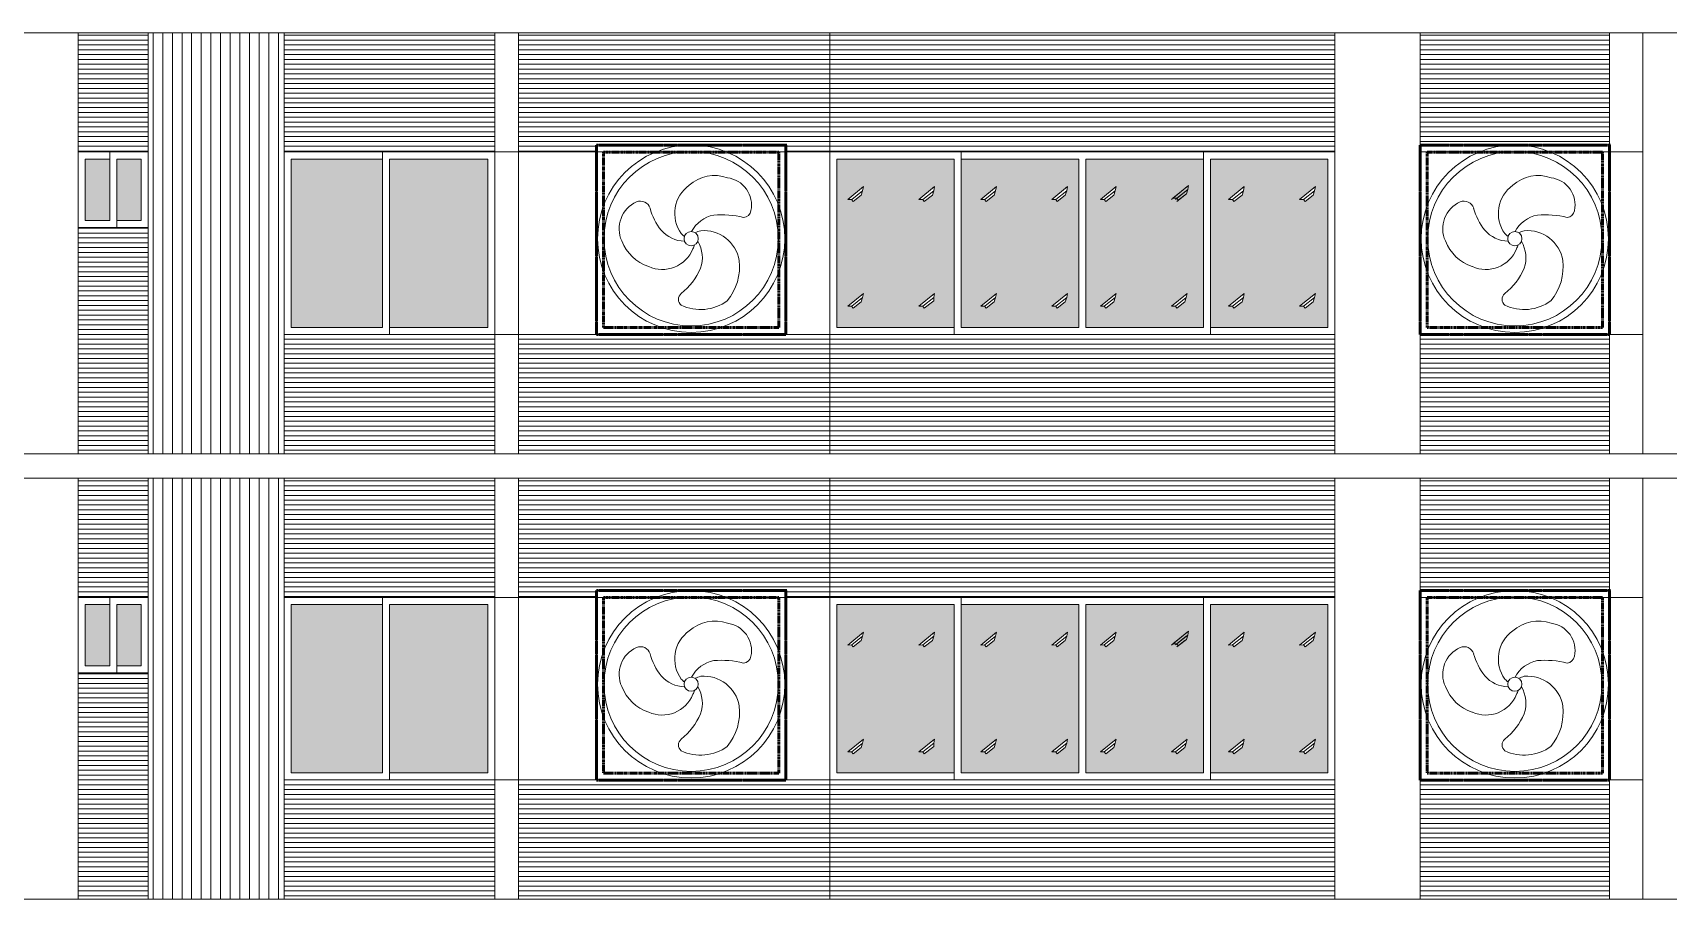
# Model space of a CAD drawing. Header units: inches. Extents: x -250485 to 735580, y -140410 to 288049.
# Drawn here: x 57502.2 to 57968.4, y 21572.6 to 21819.6 of the extents above; entities that cross this region are included whole.
import ezdxf

# ---------------------------------------------------------------- set-up
doc = ezdxf.new("R2010")
doc.units = ezdxf.units.IN
doc.header["$MEASUREMENT"] = 0
doc.linetypes.add('BORDER2', pattern=[0.875, 0.25, -0.125, 0.25, -0.125, 0, -0.125])
for name, color, linetype, lineweight in [('DIM_WORKING', 7, 'Continuous', 0), ('FIX', 251, 'Continuous', 0), ('Layer1', 134, 'Continuous', 0), ('MAN', 215, 'Continuous', 0), ('Rack', 160, 'BORDER2', 0), ('St_Rod-Dim', 190, 'Continuous', 0), ('Win', 5, 'Continuous', 0), ('window', 140, 'Continuous', 0)]:
    doc.layers.add(name, color=color, linetype=linetype, lineweight=lineweight)
pattern_1 = [(0, (48924.7229, 18258.5232), (4e-16, 1.375), [])]
pattern_2 = [(270, (46652.024, 24522.1427), (2.75, -7e-16), [])]
pattern_3 = [(0, (48924.7229, 18385.5232), (4e-16, 1.375), [])]

# ---------------------------------------------------------------- blocks, each defined once
blk = doc.blocks.new('g8')
at = {"layer": 'Rack', "lineweight": 50}
for p, q in [((-2237.15, -159.93), (-2182.83, -159.93)), ((-2183.15, -159.93), (-2237.15, -159.93)), ((-2237.15, -159.93), (-2237.15, -213.93)), ((-2237.15, -159.93), (-2183.15, -159.93)), ((-2237.15, -213.93), (-2237.15, -159.93)), ((-2185.15, -161.93), (-2235.15, -161.93)), ((-2235.15, -161.93), (-2235.15, -211.93)), ((-2185.15, -211.93), (-2185.15, -161.93)), ((-2183.15, -213.93), (-2183.15, -159.93)), ((-2183.15, -159.93), (-2183.15, -213.93)), ((-2237.15, -213.93), (-2183.15, -213.93)), ((-2183.15, -213.93), (-2237.15, -213.93)), ((-2235.15, -211.93), (-2185.15, -211.93))]:
    blk.add_line(p, q, dxfattribs=at)
at = {"layer": 'St_Rod-Dim'}
blk.add_circle((-2210.15, -186.63), 2.02, dxfattribs=at)
for centre, radius, start, end in [((-2205.02, -179.42), 9.83, 125.4573, 215.8641), ((-2203.43, -179.61), 10.97, 70.7391, 131.6508), ((-2200.81, -177.04), 7.85, 348.2059, 82.7337), ((-2222.33, -183.81), 8.37, 113.8965, 204.4167), ((-2224.59, -178.77), 2.84, 17.3144, 113.2837), ((-2204.7, -173.24), 17.81, 195.2348, 218.034), ((-2202.02, -188.79), 9.06, 100.7485, 152.5432), ((-2201.62, -205.54), 25.74, 75.7203, 94.6558), ((-2195.41, -178.28), 2.32, 273.6175, 350.812), ((-2211.86, -178.3), 9.06, 220.7485, 268.9735), ((-2223.6, -197.06), 15.93, 43.6993, 48.22), ((-2206.3, -190.13), 5.87, 101.2698, 117.9225), ((-2206.54, -194.55), 10.22, 9.7352, 95.063), ((-2218.33, -182.76), 12.47, 201.2148, 251.6296), ((-2218.4, -186.05), 9.37, 245.7129, 338.3531), ((-2213.52, -187.08), 4.53, 327.6772, 343.0738), ((-2216.03, -192.07), 9.06, 340.7485, 31.1918), ((-2225.17, -187.27), 19.34, 309.0599, 336.2334), ((-2211.55, -194.62), 15.19, 320.2443, 6.8013), ((-2211.73, -203.94), 2.07, 127.2768, 232.9032), ((-2207.47, -194.06), 12.78, 244.4787, 306.4705)]:
    blk.add_arc(centre, radius, start, end, dxfattribs=at)
at = {"layer": 'Win'}
for radius in [26.7, 24.85]:
    blk.add_circle((-2210.15, -186.63), radius, dxfattribs=at)

msp = doc.modelspace()

# ---------------------------------------------------------------- hatches: boundary and pattern name
at = {"layer": 'DIM_WORKING', "ltscale": 30}
h = msp.add_hatch(color=256, dxfattribs=at)
h.set_gradient(color1=(191, 203, 212), one_color=1, tint=1, name='CURVED')
h.paths.add_polyline_path([(57524.17, 21783.64), (57517.17, 21783.64), (57517.17, 21766.15), (57524.17, 21766.15)])
h.paths.add_polyline_path([(57533.17, 21783.64), (57526.17, 21783.64), (57526.17, 21766.15), (57533.17, 21766.15)])
h = msp.add_hatch(color=256, dxfattribs=at)
h.set_gradient(color1=(191, 203, 212), one_color=1, tint=1, name='CURVED')
h.paths.add_polyline_path([(57631.92, 21783.64), (57603.92, 21783.64), (57603.92, 21735.64), (57631.92, 21735.64)])
h.paths.add_polyline_path([(57601.92, 21783.64), (57575.92, 21783.64), (57575.92, 21735.64), (57601.92, 21735.64)])
h = msp.add_hatch(color=256, dxfattribs=at)
h.set_gradient(color1=(191, 203, 212), one_color=1, tint=1, name='CURVED')
h.paths.add_polyline_path([(57764.92, 21783.64), (57731.42, 21783.64), (57731.42, 21735.64), (57764.92, 21735.64)])
h.paths.add_polyline_path([(57754.82, 21772.1), (57759.3, 21775.76), (57759.06, 21774.59), (57758.66, 21773.36), (57756.37, 21771.55), (57755.92, 21772.12)], flags=16)
h.paths.add_polyline_path([(57738.39, 21773.36), (57736.1, 21771.55), (57735.66, 21772.12), (57734.55, 21772.1), (57739.03, 21775.76), (57738.79, 21774.59)], flags=16)
h.paths.add_polyline_path([(57759.3, 21745.31), (57759.06, 21744.14), (57759.06, 21743.23), (57758.66, 21742.92), (57756.37, 21741.11), (57755.93, 21741.68), (57754.85, 21741.68)], flags=16)
h.paths.add_polyline_path([(57739.03, 21745.31), (57738.79, 21744.14), (57738.39, 21742.92), (57736.1, 21741.11), (57735.66, 21741.68), (57734.55, 21741.65)], flags=16)
h.paths.add_polyline_path([(57766.92, 21735.64), (57800.42, 21735.64), (57800.42, 21783.64), (57766.92, 21783.64)])
h.paths.add_polyline_path([(57774.01, 21771.55), (57773.57, 21772.12), (57772.46, 21772.1), (57776.95, 21775.76), (57776.7, 21774.59), (57776.31, 21773.36)], flags=16)
h.paths.add_polyline_path([(57776.95, 21745.31), (57776.7, 21744.14), (57776.31, 21742.92), (57774.01, 21741.11), (57773.57, 21741.68), (57772.46, 21741.65)], flags=16)
h.paths.add_polyline_path([(57792.73, 21772.1), (57797.21, 21775.76), (57796.97, 21774.59), (57796.57, 21773.36), (57794.28, 21771.55), (57793.84, 21772.12)], flags=16)
h.paths.add_polyline_path([(57792.73, 21741.65), (57797.21, 21745.31), (57796.97, 21744.14), (57796.57, 21742.92), (57794.28, 21741.11), (57793.84, 21741.68)], flags=16)
h.paths.add_polyline_path([(57802.42, 21735.64), (57835.92, 21735.64), (57835.92, 21783.64), (57802.42, 21783.64)])
h.paths.add_polyline_path([(57811.04, 21745.31), (57810.8, 21744.14), (57810.4, 21742.92), (57808.11, 21741.11), (57807.66, 21741.68), (57806.55, 21741.65)], flags=16)
h.paths.add_polyline_path([(57808.11, 21771.55), (57807.66, 21772.12), (57806.55, 21772.1), (57811.04, 21775.76), (57810.8, 21774.59), (57810.4, 21773.36)], flags=16)
h.paths.add_polyline_path([(57831.08, 21773.69), (57828.78, 21771.89), (57828.37, 21771.55), (57830.67, 21773.36)], flags=16)
h.paths.add_polyline_path([(57826.82, 21741.65), (57831.31, 21745.31), (57831.06, 21744.14), (57830.67, 21742.92), (57828.37, 21741.11), (57827.93, 21741.68)], flags=16)
h.paths.add_polyline_path([(57871.42, 21783.64), (57837.92, 21783.64), (57837.92, 21735.64), (57871.42, 21735.64)])
h.paths.add_polyline_path([(57847.58, 21745.31), (57847.34, 21744.14), (57846.94, 21742.92), (57844.65, 21741.11), (57844.21, 21741.68), (57843.1, 21741.65)], flags=16)
h.paths.add_polyline_path([(57867.85, 21745.31), (57867.61, 21744.14), (57867.21, 21742.92), (57864.92, 21741.11), (57864.47, 21741.68), (57863.37, 21741.65)], flags=16)
h.paths.add_polyline_path([(57863.37, 21772.1), (57867.85, 21775.76), (57867.61, 21774.59), (57867.21, 21773.36), (57864.92, 21771.55), (57864.47, 21772.12)], flags=16)
h.paths.add_polyline_path([(57844.65, 21771.55), (57844.21, 21772.12), (57843.1, 21772.1), (57847.58, 21775.76), (57847.34, 21774.59), (57846.94, 21773.36)], flags=16)
h = msp.add_hatch(color=256, dxfattribs=at)
h.set_gradient(color1=(191, 203, 212), one_color=1, tint=1, name='CURVED')
h.paths.add_polyline_path([(57524.17, 21656.64), (57517.17, 21656.64), (57517.17, 21639.15), (57524.17, 21639.15)])
h.paths.add_polyline_path([(57533.17, 21656.64), (57526.17, 21656.64), (57526.17, 21639.15), (57533.17, 21639.15)])
h = msp.add_hatch(color=256, dxfattribs=at)
h.set_gradient(color1=(191, 203, 212), one_color=1, tint=1, name='CURVED')
h.paths.add_polyline_path([(57631.92, 21656.64), (57603.92, 21656.64), (57603.92, 21608.64), (57631.92, 21608.64)])
h.paths.add_polyline_path([(57601.92, 21656.64), (57575.92, 21656.64), (57575.92, 21608.64), (57601.92, 21608.64)])
h = msp.add_hatch(color=256, dxfattribs=at)
h.set_gradient(color1=(191, 203, 212), one_color=1, tint=1, name='CURVED')
h.paths.add_polyline_path([(57764.92, 21656.64), (57731.42, 21656.64), (57731.42, 21608.64), (57764.92, 21608.64)])
h.paths.add_polyline_path([(57754.82, 21645.1), (57759.3, 21648.76), (57759.06, 21647.59), (57758.66, 21646.36), (57756.37, 21644.55), (57755.92, 21645.12)], flags=16)
h.paths.add_polyline_path([(57738.39, 21646.36), (57736.1, 21644.55), (57735.66, 21645.12), (57734.55, 21645.1), (57739.03, 21648.76), (57738.79, 21647.59)], flags=16)
h.paths.add_polyline_path([(57759.3, 21618.31), (57759.06, 21617.14), (57759.06, 21616.23), (57758.66, 21615.92), (57756.37, 21614.11), (57755.93, 21614.68), (57754.85, 21614.68)], flags=16)
h.paths.add_polyline_path([(57739.03, 21618.31), (57738.79, 21617.14), (57738.39, 21615.92), (57736.1, 21614.11), (57735.66, 21614.68), (57734.55, 21614.65)], flags=16)
h.paths.add_polyline_path([(57766.92, 21608.64), (57800.42, 21608.64), (57800.42, 21656.64), (57766.92, 21656.64)])
h.paths.add_polyline_path([(57774.01, 21644.55), (57773.57, 21645.12), (57772.46, 21645.1), (57776.95, 21648.76), (57776.7, 21647.59), (57776.31, 21646.36)], flags=16)
h.paths.add_polyline_path([(57776.95, 21618.31), (57776.7, 21617.14), (57776.31, 21615.92), (57774.01, 21614.11), (57773.57, 21614.68), (57772.46, 21614.65)], flags=16)
h.paths.add_polyline_path([(57792.73, 21645.1), (57797.21, 21648.76), (57796.97, 21647.59), (57796.57, 21646.36), (57794.28, 21644.55), (57793.84, 21645.12)], flags=16)
h.paths.add_polyline_path([(57792.73, 21614.65), (57797.21, 21618.31), (57796.97, 21617.14), (57796.57, 21615.92), (57794.28, 21614.11), (57793.84, 21614.68)], flags=16)
h.paths.add_polyline_path([(57802.42, 21608.64), (57835.92, 21608.64), (57835.92, 21656.64), (57802.42, 21656.64)])
h.paths.add_polyline_path([(57811.04, 21618.31), (57810.8, 21617.14), (57810.4, 21615.92), (57808.11, 21614.11), (57807.66, 21614.68), (57806.55, 21614.65)], flags=16)
h.paths.add_polyline_path([(57808.11, 21644.55), (57807.66, 21645.12), (57806.55, 21645.1), (57811.04, 21648.76), (57810.8, 21647.59), (57810.4, 21646.36)], flags=16)
h.paths.add_polyline_path([(57831.08, 21646.69), (57828.78, 21644.89), (57828.37, 21644.55), (57830.67, 21646.36)], flags=16)
h.paths.add_polyline_path([(57826.82, 21614.65), (57831.31, 21618.31), (57831.06, 21617.14), (57830.67, 21615.92), (57828.37, 21614.11), (57827.93, 21614.68)], flags=16)
h.paths.add_polyline_path([(57871.42, 21656.64), (57837.92, 21656.64), (57837.92, 21608.64), (57871.42, 21608.64)])
h.paths.add_polyline_path([(57847.58, 21618.31), (57847.34, 21617.14), (57846.94, 21615.92), (57844.65, 21614.11), (57844.21, 21614.68), (57843.1, 21614.65)], flags=16)
h.paths.add_polyline_path([(57867.85, 21618.31), (57867.61, 21617.14), (57867.21, 21615.92), (57864.92, 21614.11), (57864.47, 21614.68), (57863.37, 21614.65)], flags=16)
h.paths.add_polyline_path([(57863.37, 21645.1), (57867.85, 21648.76), (57867.61, 21647.59), (57867.21, 21646.36), (57864.92, 21644.55), (57864.47, 21645.12)], flags=16)
h.paths.add_polyline_path([(57844.65, 21644.55), (57844.21, 21645.12), (57843.1, 21645.1), (57847.58, 21648.76), (57847.34, 21647.59), (57846.94, 21646.36)], flags=16)
at = {"layer": 'FIX', "ltscale": 30}
h = msp.add_hatch(dxfattribs=at)
h.set_pattern_fill('ANSI31', color=256, scale=11, angle=315, style=0)
h.set_pattern_definition(pattern_3)
h.paths.add_polyline_path([(57535.17, 21819.64), (57515.17, 21819.64), (57515.17, 21785.64), (57535.17, 21785.64)])
h = msp.add_hatch(dxfattribs=at)
h.set_pattern_fill('ANSI31', color=256, scale=11, angle=315, style=0)
h.set_pattern_definition(pattern_3)
h.paths.add_polyline_path([(57633.92, 21819.64), (57573.92, 21819.64), (57573.92, 21785.64), (57633.92, 21785.64)])
h = msp.add_hatch(dxfattribs=at)
h.set_pattern_fill('ANSI31', color=256, scale=11, angle=315, style=0)
h.set_pattern_definition(pattern_3)
h.paths.add_polyline_path([(57729.42, 21819.64), (57640.67, 21819.64), (57640.67, 21785.64), (57662.92, 21785.64), (57662.92, 21787.64), (57716.92, 21787.64), (57716.92, 21785.64), (57729.42, 21785.64)])
h = msp.add_hatch(dxfattribs=at)
h.set_pattern_fill('ANSI31', color=256, scale=11, angle=315, style=0)
h.set_pattern_definition(pattern_3)
h.paths.add_polyline_path([(57873.42, 21819.64), (57729.42, 21819.64), (57729.42, 21785.64), (57873.42, 21785.64)])
h = msp.add_hatch(dxfattribs=at)
h.set_pattern_fill('ANSI31', color=256, scale=11, angle=315, style=0)
h.set_pattern_definition(pattern_3)
h.paths.add_polyline_path([(57951.71, 21819.64), (57897.71, 21819.64), (57897.71, 21787.64), (57951.71, 21787.64)])
h = msp.add_hatch(dxfattribs=at)
h.set_pattern_fill('ANSI31', color=256, scale=11, angle=315, style=0)
h.set_pattern_definition(pattern_3)
h.paths.add_polyline_path([(57535.17, 21764.15), (57515.17, 21764.15), (57515.17, 21699.64), (57535.17, 21699.64)])
h = msp.add_hatch(dxfattribs=at)
h.set_pattern_fill('ANSI31', color=256, scale=11, angle=315, style=0)
h.set_pattern_definition(pattern_3)
h.paths.add_polyline_path([(57633.92, 21733.64), (57573.92, 21733.64), (57573.92, 21699.64), (57633.92, 21699.64)])
h = msp.add_hatch(dxfattribs=at)
h.set_pattern_fill('ANSI31', color=256, scale=11, angle=315, style=0)
h.set_pattern_definition(pattern_3)
h.paths.add_polyline_path([(57729.42, 21733.64), (57640.67, 21733.64), (57640.67, 21699.64), (57729.42, 21699.64)])
h = msp.add_hatch(dxfattribs=at)
h.set_pattern_fill('ANSI31', color=256, scale=11, angle=315, style=0)
h.set_pattern_definition(pattern_3)
h.paths.add_polyline_path([(57873.42, 21733.64), (57729.42, 21733.64), (57729.42, 21699.64), (57873.42, 21699.64)])
h = msp.add_hatch(dxfattribs=at)
h.set_pattern_fill('ANSI31', color=256, scale=11, angle=315, style=0)
h.set_pattern_definition(pattern_3)
h.paths.add_polyline_path([(57951.71, 21733.64), (57897.71, 21733.64), (57897.71, 21699.64), (57951.71, 21699.64)])
h = msp.add_hatch(dxfattribs=at)
h.set_pattern_fill('ANSI31', color=256, scale=11, angle=315, style=0)
h.set_pattern_definition(pattern_1)
h.paths.add_polyline_path([(57535.17, 21692.64), (57515.17, 21692.64), (57515.17, 21658.64), (57535.17, 21658.64)])
h = msp.add_hatch(dxfattribs=at)
h.set_pattern_fill('ANSI31', color=256, scale=11, angle=315, style=0)
h.set_pattern_definition(pattern_1)
h.paths.add_polyline_path([(57633.92, 21692.64), (57573.92, 21692.64), (57573.92, 21658.64), (57633.92, 21658.64)])
h = msp.add_hatch(dxfattribs=at)
h.set_pattern_fill('ANSI31', color=256, scale=11, angle=315, style=0)
h.set_pattern_definition(pattern_1)
h.paths.add_polyline_path([(57729.42, 21692.64), (57640.67, 21692.64), (57640.67, 21658.64), (57662.92, 21658.64), (57662.92, 21660.64), (57716.92, 21660.64), (57716.92, 21658.64), (57729.42, 21658.64)])
h = msp.add_hatch(dxfattribs=at)
h.set_pattern_fill('ANSI31', color=256, scale=11, angle=315, style=0)
h.set_pattern_definition(pattern_1)
h.paths.add_polyline_path([(57873.42, 21692.64), (57729.42, 21692.64), (57729.42, 21658.64), (57873.42, 21658.64)])
h = msp.add_hatch(dxfattribs=at)
h.set_pattern_fill('ANSI31', color=256, scale=11, angle=315, style=0)
h.set_pattern_definition(pattern_1)
h.paths.add_polyline_path([(57951.71, 21692.64), (57897.71, 21692.64), (57897.71, 21660.64), (57951.71, 21660.64)])
h = msp.add_hatch(dxfattribs=at)
h.set_pattern_fill('ANSI31', color=256, scale=11, angle=315, style=0)
h.set_pattern_definition(pattern_1)
h.paths.add_polyline_path([(57535.17, 21637.15), (57515.17, 21637.15), (57515.17, 21572.64), (57535.17, 21572.64)])
h = msp.add_hatch(dxfattribs=at)
h.set_pattern_fill('ANSI31', color=256, scale=11, angle=315, style=0)
h.set_pattern_definition(pattern_1)
h.paths.add_polyline_path([(57633.92, 21606.64), (57573.92, 21606.64), (57573.92, 21572.64), (57633.92, 21572.64)])
h = msp.add_hatch(dxfattribs=at)
h.set_pattern_fill('ANSI31', color=256, scale=11, angle=315, style=0)
h.set_pattern_definition(pattern_1)
h.paths.add_polyline_path([(57729.42, 21606.64), (57640.67, 21606.64), (57640.67, 21572.64), (57729.42, 21572.64)])
h = msp.add_hatch(dxfattribs=at)
h.set_pattern_fill('ANSI31', color=256, scale=11, angle=315, style=0)
h.set_pattern_definition(pattern_1)
h.paths.add_polyline_path([(57873.42, 21606.64), (57729.42, 21606.64), (57729.42, 21572.64), (57873.42, 21572.64)])
h = msp.add_hatch(dxfattribs=at)
h.set_pattern_fill('ANSI31', color=256, scale=11, angle=315, style=0)
h.set_pattern_definition(pattern_1)
h.paths.add_polyline_path([(57951.71, 21606.64), (57897.71, 21606.64), (57897.71, 21572.64), (57951.71, 21572.64)])
at = {"layer": 'MAN', "ltscale": 30}
h = msp.add_hatch(dxfattribs=at)
h.set_pattern_fill('ANSI31', color=256, scale=22, angle=225, style=0)
h.set_pattern_definition(pattern_2)
h.paths.add_polyline_path([(57573.92, 21819.64), (57535.17, 21819.64), (57535.17, 21699.64), (57573.92, 21699.64)])
h = msp.add_hatch(dxfattribs=at)
h.set_pattern_fill('ANSI31', color=256, scale=22, angle=225, style=0)
h.set_pattern_definition(pattern_2)
h.paths.add_polyline_path([(57573.92, 21692.64), (57535.17, 21692.64), (57535.17, 21572.64), (57573.92, 21572.64)])

# ---------------------------------------------------------------- linework, layer by layer
at = {"layer": 'DIM_WORKING', "ltscale": 30}
for points in [[(57716.92, 21787.64), (57662.92, 21787.64), (57662.92, 21733.64), (57716.92, 21733.64)], [(57951.71, 21787.64), (57897.71, 21787.64), (57897.71, 21733.64), (57951.71, 21733.64)], [(57716.92, 21660.64), (57662.92, 21660.64), (57662.92, 21606.64), (57716.92, 21606.64)], [(57951.71, 21660.64), (57897.71, 21660.64), (57897.71, 21606.64), (57951.71, 21606.64)]]:
    msp.add_lwpolyline(points, close=True, dxfattribs=at)
at = {"layer": 'FIX', "ltscale": 30}
for p, q in [((57515.17, 21699.64), (57515.17, 21819.64)), ((57535.17, 21699.64), (57535.17, 21819.64)), ((57573.92, 21699.64), (57573.92, 21819.64)), ((57633.92, 21699.64), (57633.92, 21819.64)), ((57640.67, 21699.64), (57640.67, 21819.64)), ((57729.42, 21699.64), (57729.42, 21819.64)), ((57873.42, 21699.64), (57873.42, 21819.64)), ((57897.71, 21699.64), (57897.71, 21819.64)), ((57951.71, 21699.64), (57951.71, 21819.64)), ((57961.17, 21699.64), (57961.17, 21819.64)), ((57515.17, 21572.64), (57515.17, 21692.64)), ((57535.17, 21572.64), (57535.17, 21692.64)), ((57573.92, 21572.64), (57573.92, 21692.64)), ((57633.92, 21572.64), (57633.92, 21692.64)), ((57640.67, 21572.64), (57640.67, 21692.64)), ((57729.42, 21572.64), (57729.42, 21692.64)), ((57873.42, 21572.64), (57873.42, 21692.64)), ((57897.71, 21572.64), (57897.71, 21692.64)), ((57951.71, 21572.64), (57951.71, 21692.64)), ((57961.17, 21572.64), (57961.17, 21692.64))]:
    msp.add_line(p, q, dxfattribs=at)
for points in [[(57573.92, 21785.64), (57873.42, 21785.64)], [(57897.71, 21785.64), (57961.17, 21785.64)], [(57573.92, 21733.64), (57873.42, 21733.64)], [(57897.71, 21733.64), (57961.17, 21733.64)], [(56612.69, 21699.64), (58136.92, 21699.64)], [(56842.17, 21699.64), (58136.92, 21699.64)], [(57573.92, 21658.64), (57873.42, 21658.64)], [(57897.71, 21658.64), (57961.17, 21658.64)], [(57573.92, 21606.64), (57873.42, 21606.64)], [(57897.71, 21606.64), (57961.17, 21606.64)], [(56612.69, 21572.64), (58136.92, 21572.64)], [(56842.17, 21572.64), (58136.92, 21572.64)]]:
    msp.add_lwpolyline(points, dxfattribs=at)
at = {"layer": 'Layer1', "ltscale": 30}
for p, q in [((57734.55, 21772.1), (57739.03, 21775.76)), ((57735.67, 21772.12), (57738.79, 21774.59)), ((57736.1, 21771.55), (57738.39, 21773.36)), ((57738.79, 21774.59), (57738.39, 21773.36)), ((57739.03, 21775.76), (57738.79, 21774.59)), ((57754.82, 21772.1), (57759.3, 21775.76)), ((57754.82, 21772.1), (57759.3, 21775.76)), ((57755.93, 21772.12), (57759.06, 21774.59)), ((57755.93, 21772.12), (57759.06, 21774.59)), ((57756.37, 21771.55), (57758.66, 21773.36)), ((57756.37, 21771.55), (57758.66, 21773.36)), ((57759.06, 21774.59), (57758.66, 21773.36)), ((57759.3, 21775.76), (57759.06, 21774.59)), ((57772.46, 21772.1), (57776.95, 21775.76)), ((57772.46, 21772.1), (57776.95, 21775.76)), ((57773.58, 21772.12), (57776.7, 21774.59)), ((57773.58, 21772.12), (57776.7, 21774.59)), ((57774.01, 21771.55), (57776.31, 21773.36)), ((57774.01, 21771.55), (57776.31, 21773.36)), ((57776.7, 21774.59), (57776.31, 21773.36)), ((57776.95, 21775.76), (57776.7, 21774.59)), ((57792.73, 21772.1), (57797.21, 21775.76)), ((57792.73, 21772.1), (57797.21, 21775.76)), ((57793.84, 21772.12), (57796.97, 21774.59)), ((57793.84, 21772.12), (57796.97, 21774.59)), ((57794.28, 21771.55), (57796.57, 21773.36)), ((57794.28, 21771.55), (57796.57, 21773.36)), ((57796.97, 21774.59), (57796.57, 21773.36)), ((57797.21, 21775.76), (57796.97, 21774.59)), ((57806.55, 21772.1), (57811.04, 21775.76)), ((57806.55, 21772.1), (57811.04, 21775.76)), ((57807.67, 21772.12), (57810.8, 21774.59)), ((57807.67, 21772.12), (57810.8, 21774.59)), ((57808.11, 21771.55), (57810.4, 21773.36)), ((57808.11, 21771.55), (57810.4, 21773.36)), ((57810.8, 21774.59), (57810.4, 21773.36)), ((57811.04, 21775.76), (57810.8, 21774.59)), ((57826.82, 21772.1), (57831.31, 21775.76)), ((57827.23, 21772.43), (57831.72, 21776.09)), ((57827.94, 21772.12), (57831.06, 21774.59)), ((57828.35, 21772.46), (57831.47, 21774.92)), ((57828.37, 21771.55), (57830.67, 21773.36)), ((57828.78, 21771.89), (57831.08, 21773.69)), ((57831.47, 21774.92), (57831.08, 21773.69)), ((57831.72, 21776.09), (57831.47, 21774.92)), ((57843.1, 21772.1), (57847.58, 21775.76)), ((57843.1, 21772.1), (57847.58, 21775.76)), ((57844.21, 21772.12), (57847.34, 21774.59)), ((57844.21, 21772.12), (57847.34, 21774.59)), ((57844.65, 21771.55), (57846.94, 21773.36)), ((57844.65, 21771.55), (57846.94, 21773.36)), ((57847.34, 21774.59), (57846.94, 21773.36)), ((57847.58, 21775.76), (57847.34, 21774.59)), ((57863.37, 21772.1), (57867.85, 21775.76)), ((57863.37, 21772.1), (57867.85, 21775.76)), ((57864.48, 21772.12), (57867.61, 21774.59)), ((57864.48, 21772.12), (57867.61, 21774.59)), ((57864.92, 21771.55), (57867.21, 21773.36)), ((57864.92, 21771.55), (57867.21, 21773.36)), ((57867.61, 21774.59), (57867.21, 21773.36)), ((57867.85, 21775.76), (57867.61, 21774.59)), ((57735.66, 21772.12), (57734.55, 21772.1)), ((57736.1, 21771.55), (57735.66, 21772.12)), ((57755.92, 21772.12), (57754.82, 21772.1)), ((57756.37, 21771.55), (57755.92, 21772.12)), ((57773.57, 21772.12), (57772.46, 21772.1)), ((57774.01, 21771.55), (57773.57, 21772.12)), ((57793.84, 21772.12), (57792.73, 21772.1)), ((57794.28, 21771.55), (57793.84, 21772.12)), ((57807.66, 21772.12), (57806.55, 21772.1)), ((57808.11, 21771.55), (57807.66, 21772.12)), ((57828.34, 21772.45), (57827.23, 21772.43)), ((57828.78, 21771.89), (57828.34, 21772.45)), ((57844.21, 21772.12), (57843.1, 21772.1)), ((57844.65, 21771.55), (57844.21, 21772.12)), ((57864.47, 21772.12), (57863.37, 21772.1)), ((57864.92, 21771.55), (57864.47, 21772.12)), ((57734.55, 21741.65), (57739.03, 21745.31)), ((57734.55, 21741.65), (57739.03, 21745.31)), ((57739.03, 21745.31), (57738.79, 21744.14)), ((57754.82, 21741.65), (57759.3, 21745.31)), ((57759.3, 21745.31), (57759.06, 21744.14)), ((57772.46, 21741.65), (57776.95, 21745.31)), ((57772.46, 21741.65), (57776.95, 21745.31)), ((57776.95, 21745.31), (57776.7, 21744.14)), ((57792.73, 21741.65), (57797.21, 21745.31)), ((57792.73, 21741.65), (57797.21, 21745.31)), ((57797.21, 21745.31), (57796.97, 21744.14)), ((57806.55, 21741.65), (57811.04, 21745.31)), ((57806.55, 21741.65), (57811.04, 21745.31)), ((57811.04, 21745.31), (57810.8, 21744.14)), ((57826.82, 21741.65), (57831.31, 21745.31)), ((57826.82, 21741.65), (57831.31, 21745.31)), ((57831.31, 21745.31), (57831.06, 21744.14)), ((57843.1, 21741.65), (57847.58, 21745.31)), ((57843.1, 21741.65), (57847.58, 21745.31)), ((57847.58, 21745.31), (57847.34, 21744.14)), ((57863.37, 21741.65), (57867.85, 21745.31)), ((57863.37, 21741.65), (57867.85, 21745.31)), ((57867.85, 21745.31), (57867.61, 21744.14)), ((57735.66, 21741.68), (57734.55, 21741.65)), ((57736.1, 21741.11), (57735.66, 21741.68)), ((57735.67, 21741.68), (57738.79, 21744.14)), ((57735.67, 21741.68), (57738.79, 21744.14)), ((57736.1, 21741.11), (57738.39, 21742.92)), ((57736.1, 21741.11), (57738.39, 21742.92)), ((57738.79, 21744.14), (57738.39, 21742.92)), ((57755.93, 21741.68), (57754.82, 21741.68)), ((57755.93, 21741.68), (57759.06, 21744.14)), ((57756.37, 21741.11), (57755.93, 21741.68)), ((57756.37, 21741.11), (57758.66, 21742.92)), ((57758.66, 21742.92), (57756.37, 21741.11)), ((57759.06, 21743.23), (57758.66, 21742.92)), ((57759.06, 21744.14), (57759.06, 21743.23)), ((57773.57, 21741.68), (57772.46, 21741.65)), ((57774.01, 21741.11), (57773.57, 21741.68)), ((57773.58, 21741.68), (57776.7, 21744.14)), ((57773.58, 21741.68), (57776.7, 21744.14)), ((57774.01, 21741.11), (57776.31, 21742.92)), ((57774.01, 21741.11), (57776.31, 21742.92)), ((57776.7, 21744.14), (57776.31, 21742.92)), ((57793.84, 21741.68), (57792.73, 21741.65)), ((57793.84, 21741.68), (57796.97, 21744.14)), ((57793.84, 21741.68), (57796.97, 21744.14)), ((57794.28, 21741.11), (57793.84, 21741.68)), ((57794.28, 21741.11), (57796.57, 21742.92)), ((57794.28, 21741.11), (57796.57, 21742.92)), ((57796.97, 21744.14), (57796.57, 21742.92)), ((57807.66, 21741.68), (57806.55, 21741.65)), ((57808.11, 21741.11), (57807.66, 21741.68)), ((57807.67, 21741.68), (57810.8, 21744.14)), ((57807.67, 21741.68), (57810.8, 21744.14)), ((57808.11, 21741.11), (57810.4, 21742.92)), ((57808.11, 21741.11), (57810.4, 21742.92)), ((57810.8, 21744.14), (57810.4, 21742.92)), ((57827.93, 21741.68), (57826.82, 21741.65)), ((57828.37, 21741.11), (57827.93, 21741.68)), ((57827.94, 21741.68), (57831.06, 21744.14)), ((57827.94, 21741.68), (57831.06, 21744.14)), ((57828.37, 21741.11), (57830.67, 21742.92)), ((57828.37, 21741.11), (57830.67, 21742.92)), ((57831.06, 21744.14), (57830.67, 21742.92)), ((57844.21, 21741.68), (57843.1, 21741.65)), ((57844.21, 21741.68), (57847.34, 21744.14)), ((57844.21, 21741.68), (57847.34, 21744.14)), ((57844.65, 21741.11), (57844.21, 21741.68)), ((57844.65, 21741.11), (57846.94, 21742.92)), ((57844.65, 21741.11), (57846.94, 21742.92)), ((57847.34, 21744.14), (57846.94, 21742.92)), ((57864.47, 21741.68), (57863.37, 21741.65)), ((57864.92, 21741.11), (57864.47, 21741.68)), ((57864.48, 21741.68), (57867.61, 21744.14)), ((57864.48, 21741.68), (57867.61, 21744.14)), ((57864.92, 21741.11), (57867.21, 21742.92)), ((57864.92, 21741.11), (57867.21, 21742.92)), ((57867.61, 21744.14), (57867.21, 21742.92)), ((57734.55, 21645.1), (57739.03, 21648.76)), ((57735.67, 21645.12), (57738.79, 21647.59)), ((57738.79, 21647.59), (57738.39, 21646.36)), ((57739.03, 21648.76), (57738.79, 21647.59)), ((57754.82, 21645.1), (57759.3, 21648.76)), ((57754.82, 21645.1), (57759.3, 21648.76)), ((57755.93, 21645.12), (57759.06, 21647.59)), ((57755.93, 21645.12), (57759.06, 21647.59)), ((57759.06, 21647.59), (57758.66, 21646.36)), ((57759.3, 21648.76), (57759.06, 21647.59)), ((57772.46, 21645.1), (57776.95, 21648.76)), ((57772.46, 21645.1), (57776.95, 21648.76)), ((57773.58, 21645.12), (57776.7, 21647.59)), ((57773.58, 21645.12), (57776.7, 21647.59)), ((57776.7, 21647.59), (57776.31, 21646.36)), ((57776.95, 21648.76), (57776.7, 21647.59)), ((57792.73, 21645.1), (57797.21, 21648.76)), ((57792.73, 21645.1), (57797.21, 21648.76)), ((57793.84, 21645.12), (57796.97, 21647.59)), ((57793.84, 21645.12), (57796.97, 21647.59)), ((57796.97, 21647.59), (57796.57, 21646.36)), ((57797.21, 21648.76), (57796.97, 21647.59)), ((57806.55, 21645.1), (57811.04, 21648.76)), ((57806.55, 21645.1), (57811.04, 21648.76)), ((57807.67, 21645.12), (57810.8, 21647.59)), ((57807.67, 21645.12), (57810.8, 21647.59)), ((57810.8, 21647.59), (57810.4, 21646.36)), ((57811.04, 21648.76), (57810.8, 21647.59)), ((57826.82, 21645.1), (57831.31, 21648.76)), ((57827.23, 21645.43), (57831.72, 21649.09)), ((57827.94, 21645.12), (57831.06, 21647.59)), ((57828.35, 21645.46), (57831.47, 21647.92)), ((57831.47, 21647.92), (57831.08, 21646.69)), ((57831.72, 21649.09), (57831.47, 21647.92)), ((57843.1, 21645.1), (57847.58, 21648.76)), ((57843.1, 21645.1), (57847.58, 21648.76)), ((57844.21, 21645.12), (57847.34, 21647.59)), ((57844.21, 21645.12), (57847.34, 21647.59)), ((57847.34, 21647.59), (57846.94, 21646.36)), ((57847.58, 21648.76), (57847.34, 21647.59)), ((57863.37, 21645.1), (57867.85, 21648.76)), ((57863.37, 21645.1), (57867.85, 21648.76)), ((57864.48, 21645.12), (57867.61, 21647.59)), ((57864.48, 21645.12), (57867.61, 21647.59)), ((57867.61, 21647.59), (57867.21, 21646.36)), ((57867.85, 21648.76), (57867.61, 21647.59)), ((57735.66, 21645.12), (57734.55, 21645.1)), ((57736.1, 21644.55), (57735.66, 21645.12)), ((57736.1, 21644.55), (57738.39, 21646.36)), ((57755.92, 21645.12), (57754.82, 21645.1)), ((57756.37, 21644.55), (57755.92, 21645.12)), ((57756.37, 21644.55), (57758.66, 21646.36)), ((57756.37, 21644.55), (57758.66, 21646.36)), ((57773.57, 21645.12), (57772.46, 21645.1)), ((57774.01, 21644.55), (57773.57, 21645.12)), ((57774.01, 21644.55), (57776.31, 21646.36)), ((57774.01, 21644.55), (57776.31, 21646.36)), ((57793.84, 21645.12), (57792.73, 21645.1)), ((57794.28, 21644.55), (57793.84, 21645.12)), ((57794.28, 21644.55), (57796.57, 21646.36)), ((57794.28, 21644.55), (57796.57, 21646.36)), ((57807.66, 21645.12), (57806.55, 21645.1)), ((57808.11, 21644.55), (57807.66, 21645.12)), ((57808.11, 21644.55), (57810.4, 21646.36)), ((57808.11, 21644.55), (57810.4, 21646.36)), ((57828.34, 21645.45), (57827.23, 21645.43)), ((57828.78, 21644.89), (57828.34, 21645.45)), ((57828.37, 21644.55), (57830.67, 21646.36)), ((57828.78, 21644.89), (57831.08, 21646.69)), ((57844.21, 21645.12), (57843.1, 21645.1)), ((57844.65, 21644.55), (57844.21, 21645.12)), ((57844.65, 21644.55), (57846.94, 21646.36)), ((57844.65, 21644.55), (57846.94, 21646.36)), ((57864.47, 21645.12), (57863.37, 21645.1)), ((57864.92, 21644.55), (57864.47, 21645.12)), ((57864.92, 21644.55), (57867.21, 21646.36)), ((57864.92, 21644.55), (57867.21, 21646.36)), ((57734.55, 21614.65), (57739.03, 21618.31)), ((57734.55, 21614.65), (57739.03, 21618.31)), ((57735.66, 21614.68), (57734.55, 21614.65)), ((57736.1, 21614.11), (57735.66, 21614.68)), ((57735.67, 21614.68), (57738.79, 21617.14)), ((57735.67, 21614.68), (57738.79, 21617.14)), ((57736.1, 21614.11), (57738.39, 21615.92)), ((57736.1, 21614.11), (57738.39, 21615.92)), ((57738.79, 21617.14), (57738.39, 21615.92)), ((57739.03, 21618.31), (57738.79, 21617.14)), ((57754.82, 21614.65), (57759.3, 21618.31)), ((57755.93, 21614.68), (57754.82, 21614.68)), ((57755.93, 21614.68), (57759.06, 21617.14)), ((57756.37, 21614.11), (57755.93, 21614.68)), ((57756.37, 21614.11), (57758.66, 21615.92)), ((57758.66, 21615.92), (57756.37, 21614.11)), ((57759.06, 21616.23), (57758.66, 21615.92)), ((57759.3, 21618.31), (57759.06, 21617.14)), ((57759.06, 21617.14), (57759.06, 21616.23)), ((57772.46, 21614.65), (57776.95, 21618.31)), ((57772.46, 21614.65), (57776.95, 21618.31)), ((57773.57, 21614.68), (57772.46, 21614.65)), ((57774.01, 21614.11), (57773.57, 21614.68)), ((57773.58, 21614.68), (57776.7, 21617.14)), ((57773.58, 21614.68), (57776.7, 21617.14)), ((57774.01, 21614.11), (57776.31, 21615.92)), ((57774.01, 21614.11), (57776.31, 21615.92)), ((57776.7, 21617.14), (57776.31, 21615.92)), ((57776.95, 21618.31), (57776.7, 21617.14)), ((57792.73, 21614.65), (57797.21, 21618.31)), ((57792.73, 21614.65), (57797.21, 21618.31)), ((57793.84, 21614.68), (57792.73, 21614.65)), ((57793.84, 21614.68), (57796.97, 21617.14)), ((57793.84, 21614.68), (57796.97, 21617.14)), ((57794.28, 21614.11), (57793.84, 21614.68)), ((57794.28, 21614.11), (57796.57, 21615.92)), ((57794.28, 21614.11), (57796.57, 21615.92)), ((57796.97, 21617.14), (57796.57, 21615.92)), ((57797.21, 21618.31), (57796.97, 21617.14)), ((57806.55, 21614.65), (57811.04, 21618.31)), ((57806.55, 21614.65), (57811.04, 21618.31)), ((57807.66, 21614.68), (57806.55, 21614.65)), ((57808.11, 21614.11), (57807.66, 21614.68)), ((57807.67, 21614.68), (57810.8, 21617.14)), ((57807.67, 21614.68), (57810.8, 21617.14)), ((57808.11, 21614.11), (57810.4, 21615.92)), ((57808.11, 21614.11), (57810.4, 21615.92)), ((57810.8, 21617.14), (57810.4, 21615.92)), ((57811.04, 21618.31), (57810.8, 21617.14)), ((57826.82, 21614.65), (57831.31, 21618.31)), ((57826.82, 21614.65), (57831.31, 21618.31)), ((57827.93, 21614.68), (57826.82, 21614.65)), ((57828.37, 21614.11), (57827.93, 21614.68)), ((57827.94, 21614.68), (57831.06, 21617.14)), ((57827.94, 21614.68), (57831.06, 21617.14)), ((57828.37, 21614.11), (57830.67, 21615.92)), ((57828.37, 21614.11), (57830.67, 21615.92)), ((57831.06, 21617.14), (57830.67, 21615.92)), ((57831.31, 21618.31), (57831.06, 21617.14)), ((57843.1, 21614.65), (57847.58, 21618.31)), ((57843.1, 21614.65), (57847.58, 21618.31)), ((57844.21, 21614.68), (57843.1, 21614.65)), ((57844.21, 21614.68), (57847.34, 21617.14)), ((57844.21, 21614.68), (57847.34, 21617.14)), ((57844.65, 21614.11), (57844.21, 21614.68)), ((57844.65, 21614.11), (57846.94, 21615.92)), ((57844.65, 21614.11), (57846.94, 21615.92)), ((57847.34, 21617.14), (57846.94, 21615.92)), ((57847.58, 21618.31), (57847.34, 21617.14)), ((57863.37, 21614.65), (57867.85, 21618.31)), ((57863.37, 21614.65), (57867.85, 21618.31)), ((57864.47, 21614.68), (57863.37, 21614.65)), ((57864.92, 21614.11), (57864.47, 21614.68)), ((57864.48, 21614.68), (57867.61, 21617.14)), ((57864.48, 21614.68), (57867.61, 21617.14)), ((57864.92, 21614.11), (57867.21, 21615.92)), ((57864.92, 21614.11), (57867.21, 21615.92)), ((57867.61, 21617.14), (57867.21, 21615.92)), ((57867.85, 21618.31), (57867.61, 21617.14))]:
    msp.add_line(p, q, dxfattribs=at)
at = {"layer": 'Win', "ltscale": 30}
for points in [[(56842.17, 21819.64), (58136.92, 21819.64)], [(56842.17, 21699.64), (58136.92, 21699.64)], [(56842.17, 21692.64), (58136.92, 21692.64)], [(56842.17, 21572.64), (58136.92, 21572.64)]]:
    msp.add_lwpolyline(points, dxfattribs=at)
at = {"layer": 'window', "ltscale": 30}
for p, q in [((57524.17, 21785.64), (57524.17, 21766.15)), ((57526.17, 21783.64), (57526.17, 21764.15)), ((57601.92, 21785.64), (57601.92, 21735.64)), ((57603.92, 21783.64), (57603.92, 21733.64)), ((57764.92, 21783.64), (57764.92, 21733.64)), ((57766.92, 21785.64), (57766.92, 21735.64)), ((57800.42, 21783.64), (57800.42, 21735.64)), ((57802.42, 21783.64), (57802.42, 21735.64)), ((57835.92, 21785.64), (57835.92, 21735.64)), ((57837.92, 21783.64), (57837.92, 21733.64)), ((57524.17, 21658.64), (57524.17, 21639.15)), ((57526.17, 21656.64), (57526.17, 21637.15)), ((57601.92, 21658.64), (57601.92, 21608.64)), ((57603.92, 21656.64), (57603.92, 21606.64)), ((57764.92, 21656.64), (57764.92, 21606.64)), ((57766.92, 21658.64), (57766.92, 21608.64)), ((57800.42, 21656.64), (57800.42, 21608.64)), ((57802.42, 21656.64), (57802.42, 21608.64)), ((57835.92, 21658.64), (57835.92, 21608.64)), ((57837.92, 21656.64), (57837.92, 21606.64))]:
    msp.add_line(p, q, dxfattribs=at)
for points in [[(57515.17, 21785.64), (57535.17, 21785.64)], [(57524.17, 21783.64), (57517.17, 21783.64), (57517.17, 21766.15), (57524.17, 21766.15)], [(57526.17, 21766.15), (57533.17, 21766.15), (57533.17, 21783.64), (57526.17, 21783.64)], [(57601.92, 21783.64), (57575.92, 21783.64), (57575.92, 21735.64), (57601.92, 21735.64)], [(57603.92, 21735.64), (57631.92, 21735.64), (57631.92, 21783.64), (57603.92, 21783.64)], [(57764.92, 21783.64), (57731.42, 21783.64), (57731.42, 21735.64), (57764.92, 21735.64)], [(57800.42, 21783.64), (57766.92, 21783.64)], [(57835.92, 21783.64), (57802.42, 21783.64)], [(57837.92, 21735.64), (57871.42, 21735.64), (57871.42, 21783.64), (57837.92, 21783.64)], [(57766.92, 21735.64), (57800.42, 21735.64)], [(57802.42, 21735.64), (57835.92, 21735.64)], [(57515.17, 21658.64), (57535.17, 21658.64)], [(57524.17, 21656.64), (57517.17, 21656.64), (57517.17, 21639.15), (57524.17, 21639.15)], [(57526.17, 21639.15), (57533.17, 21639.15), (57533.17, 21656.64), (57526.17, 21656.64)], [(57601.92, 21656.64), (57575.92, 21656.64), (57575.92, 21608.64), (57601.92, 21608.64)], [(57603.92, 21608.64), (57631.92, 21608.64), (57631.92, 21656.64), (57603.92, 21656.64)], [(57764.92, 21656.64), (57731.42, 21656.64), (57731.42, 21608.64), (57764.92, 21608.64)], [(57800.42, 21656.64), (57766.92, 21656.64)], [(57835.92, 21656.64), (57802.42, 21656.64)], [(57837.92, 21608.64), (57871.42, 21608.64), (57871.42, 21656.64), (57837.92, 21656.64)], [(57766.92, 21608.64), (57800.42, 21608.64)], [(57802.42, 21608.64), (57835.92, 21608.64)]]:
    msp.add_lwpolyline(points, dxfattribs=at)
for points in [[(57535.17, 21785.64), (57515.17, 21785.64), (57515.17, 21764.15), (57535.17, 21764.15)], [(57633.92, 21785.64), (57573.92, 21785.64), (57573.92, 21733.64), (57633.92, 21733.64)], [(57873.42, 21785.64), (57729.42, 21785.64), (57729.42, 21733.64), (57873.42, 21733.64)], [(57535.17, 21658.64), (57515.17, 21658.64), (57515.17, 21637.15), (57535.17, 21637.15)], [(57633.92, 21658.64), (57573.92, 21658.64), (57573.92, 21606.64), (57633.92, 21606.64)], [(57873.42, 21658.64), (57729.42, 21658.64), (57729.42, 21606.64), (57873.42, 21606.64)]]:
    msp.add_lwpolyline(points, close=True, dxfattribs=at)

# ---------------------------------------------------------------- block references
at = {"layer": 'DIM_WORKING'}
for p in [(59900.07, 21947.56), (60134.85, 21947.56), (59900.07, 21820.56), (60134.85, 21820.56)]:
    msp.add_blockref('g8', p, dxfattribs=at)

doc.saveas('drawing.dxf')
